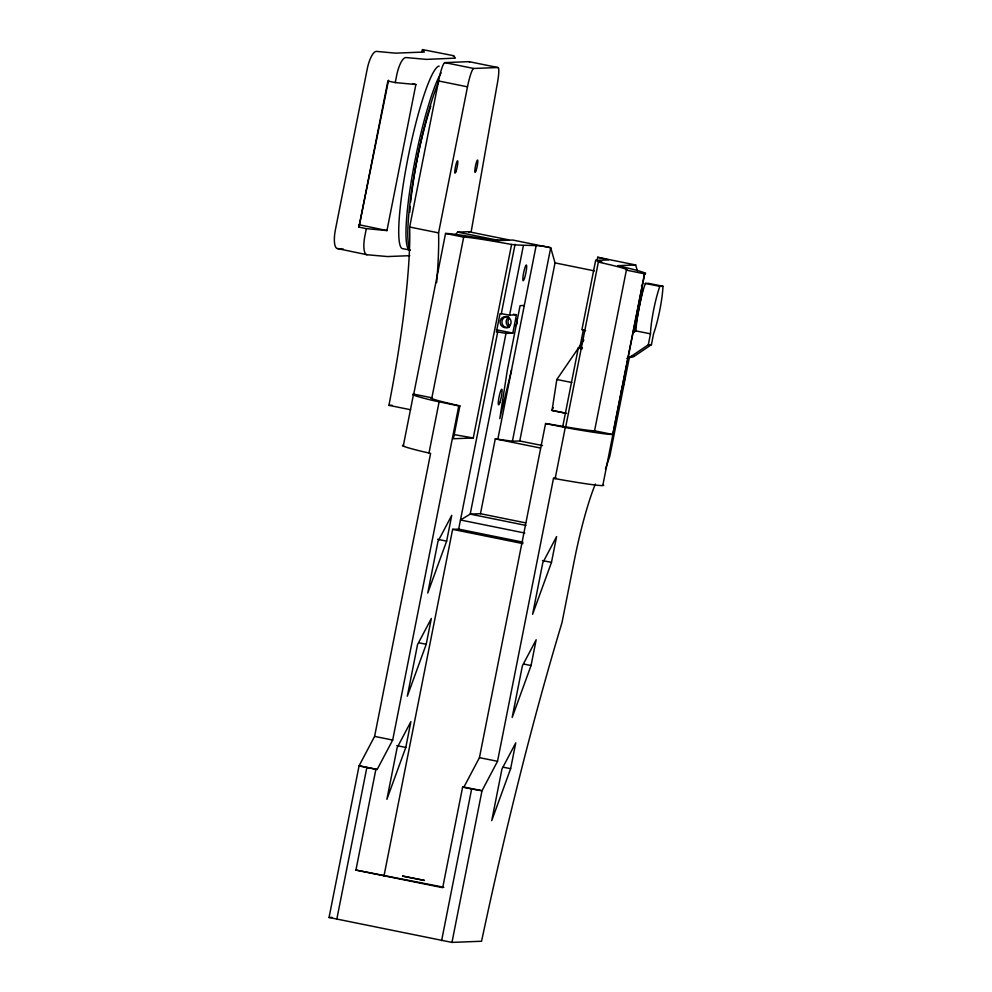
<?xml version="1.0" encoding="UTF-8"?>
<svg xmlns="http://www.w3.org/2000/svg" width="992" height="992" viewBox="0 0 992 992"><rect width="100%" height="100%" fill="white"/><g stroke="black" fill="none" stroke-linecap="round" stroke-linejoin="round"><path stroke-width="1.49" d="M633.094 331.712L635.996 330.919L636.17 327.782A31.806 4.303 -78.6 0 1 644.279 286.614L645.358 283.439L648.483 283.34L662.954 286.266A31.806 4.328 -78.6 0 1 653.579 333.734L651.422 344.695L634.074 356.401L626.808 358.397M409.733 212.362L410.254 206.472M410.638 202.058C414.234 169.52 420.906 137.256 430.788 106.032M566.606 413.441L552.036 410.49L556.834 379.49L583.854 340.107M471.188 231.607L496.942 85.672A18.625 2.554 -78.5 0 0 497.934 67.518L469.005 61.653L444.813 62.608A18.625 2.554 -78.5 0 0 438.576 80.96L409.659 227.019A224.849 30.888 -78.5 0 1 392.299 387.537L388.951 405.356L410.651 409.746M595.374 484.034A93.099 12.784 -78.5 0 0 574.232 560.827L561.993 622.629A657.2 90.284 -78.5 0 0 483.129 933.931L481.542 941.247L451.968 942.4L329.046 917.476L359.079 765.824L374.604 736.386L430.602 453.381L422.518 451.546A102.486 3.398 11.2 0 1 403.62 445.234M377.158 769.482L359.079 765.824L377.158 769.482L392.683 740.057L458.8 405.926L459.891 405.889L453.381 438.749L473.271 437.968L511.599 244.454C524.594 246.115 537.825 244.305 550.721 247.74L555.024 262.892L519.758 440.969L512.405 441.254L495.281 438.861L480.463 513.707L470.208 514.116L460.474 519.994L524.805 533.039M375.844 769.544L355.93 870.071L442.705 887.666L462.607 787.14L463.921 787.078L479.446 757.652L545.563 423.522L562.377 426.287A83.799 2.778 11.2 0 0 594.568 430.788L612.709 434.471L644.515 273.817A102.486 3.398 11.2 0 0 625.605 267.505L617.718 265.67L635.674 264.963L637.335 270.816M451.968 942.4L482 790.748L497.525 761.31L553.511 478.305L556.487 478.194M628.06 357.294L630.962 356.5L648.309 344.794L650.467 333.833A31.806 4.303 -78.6 0 1 659.829 286.366L662.954 286.266M358.955 227.094L387.872 81.046L395.25 82.584L415.871 84.518L386.954 230.566L366.333 228.644L358.955 227.094L388.529 80.253M366.333 228.644L364.882 235.947A18.625 5.716 -78.2 0 0 366.99 254.733L387.401 256.556L409.82 255.676M395.25 82.584L396.688 75.293A18.625 5.716 -78.2 0 1 406.038 57.561L426.448 59.384L455.415 58.144L453.604 55.701L422.567 49.6A18.625 0.682 -78.9 0 0 421.798 51.683M436.629 282.683A224.849 30.888 -78.5 0 0 438.576 232.884L467.492 86.825A18.625 2.554 -78.5 0 1 473.742 68.473L497.934 67.518M403.26 446.078L413.379 394.952M458.8 405.926L432.648 400.433A102.486 3.398 11.2 0 1 413.738 394.122L445.544 233.467A102.486 3.398 11.2 0 1 484.914 238.973L494.797 240.734L512.765 240.039L550.721 247.74L512.405 441.254M459.891 405.889L447.33 402.963A83.799 2.778 11.2 0 1 431.88 397.804L463.686 237.15A83.799 2.778 11.2 0 1 495.876 241.651L511.599 244.454M336.772 919.361L366.804 767.709M428.978 453.059L439.096 401.934M405.79 747.435L410.886 721.643L397.11 747.77L386.892 799.341L405.79 747.435L396.75 745.6M426.213 644.279L431.322 618.5L417.533 644.626L407.315 696.198L426.213 644.279L418.674 642.754M446.636 541.136L451.744 515.344L437.956 541.471L427.75 593.055L446.636 541.136L437.596 539.301M383.991 875.936L452.625 529.356L458.664 529.12L522.995 542.165M458.664 529.12L497.711 331.948L505.994 333.374L512.827 333.101L516.435 314.848L513.459 314.241M497.711 331.948L496.397 331.998L500.005 313.745L501.32 313.695L515.059 244.317M505.994 333.374L470.208 514.116L525.934 525.413M501.32 313.695L509.603 315.121L523.342 245.743M497.91 438.762L536.226 245.235M441.614 940.614L471.646 788.962L482 790.748L463.921 787.078M562.662 427.019L578.299 348.031L582.403 347.882M597.122 260.288L597.717 257.263L608.53 259.904L595.646 260.4L581.907 329.778L585.615 330.683M580.06 346.468L583.346 329.84M553.511 478.305L555.136 478.64L565.254 427.515L573.339 428.966A102.486 3.398 11.2 0 0 612.709 434.471M565.725 426.845L598.362 262.049L601.822 261.913L595.646 260.4M510.632 768.688L515.741 742.909L501.952 769.036L491.747 820.607L510.632 768.688L503.093 767.163M531.055 665.545L536.164 639.753L522.375 665.88L512.17 717.464L531.055 665.545L523.528 664.02M551.478 562.402L556.586 536.61L542.798 562.737L532.592 614.308L551.478 562.402L542.438 560.567M594.568 430.788L626.374 270.134A83.799 2.778 11.2 0 0 610.923 264.976L598.362 262.049M644.874 272.986L602.938 484.753A102.486 3.398 11.2 0 1 563.208 480.078L555.136 478.64M629.226 358.149L609.82 456.184L605.442 469.03M634.334 332.345L642.729 289.862L641.489 285.473M511.537 369.917L499.794 418.686L507.334 370.078L520.093 305.648L524.297 305.486M552.036 410.49L553.214 407.526M455.973 234.62A18.625 2.554 -78.5 0 1 457.771 232.128L468.559 231.706L508.326 239.766A18.625 2.554 -78.5 0 1 508.884 240.362M457.771 232.128L497.538 240.188L508.326 239.766M509.603 315.121L516.435 314.848M388.951 405.356L392.001 405.232M355.93 870.071L443.833 887.257M329.046 917.476L332.01 917.352M648.309 344.794L651.422 344.695M630.962 356.5L634.074 356.401M422.567 49.6L424.378 52.03L395.448 53.159L376.551 51.398A18.625 5.716 -78.2 0 0 367.201 69.118L335.395 229.772A18.625 5.716 -78.2 0 0 337.503 248.57L343.331 249.116M454.051 434.583L473.271 437.968M444.813 62.608L473.742 68.473M438.576 80.96L467.492 86.825M597.717 257.263L635.674 264.963M445.544 233.467L463.686 237.15M626.374 270.134L644.515 273.817M409.659 227.019L438.576 232.884M555.024 262.892L594.431 270.89M645.358 283.439L659.829 286.366M635.996 330.919L650.467 333.833M496.446 329.79L512.827 333.101M556.834 379.49L571.801 382.515M552.507 410.477L565.614 413.131M413.738 394.122L431.88 397.804M545.563 423.522L565.254 427.515M519.758 440.969L542.5 445.569M495.281 438.861L540.466 448.024M480.463 513.707L525.648 522.871M452.625 529.356L522.933 543.616M374.604 736.386L392.683 740.057M479.446 757.652L497.525 761.31M462.607 787.14L471.646 788.962M412.92 83.898L415.871 84.518M358.943 224.713L386.954 230.566M337.503 248.57L366.99 254.733M578.299 348.031L582.006 348.936M624.551 373.153L624.811 373.438A9.312 1.265 -78.6 0 1 623.807 383.358A9.312 1.265 -78.6 0 1 620.955 391.406M509.838 326.033A5.592 5.53 87.8 0 1 509.33 318.147M509.194 326.914A5.592 5.53 87.8 0 1 508.574 317.254M516.249 318.816A5.592 5.53 87.8 0 1 515.803 325.599M509.206 327.372A5.592 5.53 87.8 0 1 501.915 322.425A5.592 5.53 87.8 0 1 508.524 316.597M469.005 61.653A18.625 2.554 -78.5 0 1 469.563 62.248M468.559 231.706A18.625 2.554 -78.5 0 1 469.117 232.302M496.732 240.845A18.625 2.554 -78.5 0 1 497.538 240.188M409.299 247.554A93.099 12.784 -78.5 0 1 414.582 172.744A93.099 12.784 -78.5 0 1 438.762 81.567M441.08 72.887A93.099 12.784 -78.5 0 0 412.374 174.666A93.099 12.784 -78.5 0 0 410.279 250.17L403.05 248.694A93.099 12.784 -78.5 0 1 407.972 157.926A93.099 12.784 -78.5 0 1 439.196 66.129M453.332 56.135A18.625 0.682 -78.9 0 1 453.604 55.701M402.665 876.11L424.402 880.425L402.665 876.11M501.444 318.457A5.592 5.53 87.8 0 0 504.506 327.62A5.592 5.53 87.8 0 0 510.83 320.354A5.592 5.53 87.8 0 0 501.444 318.457M524.458 278.38A8.01 1.104 -78.5 0 0 526.554 265.261A8.01 1.104 -78.5 0 0 523.255 274.933A8.01 1.104 -78.5 0 0 524.458 278.38M499.869 402.529A8.01 1.104 -78.5 0 0 501.964 389.41A8.01 1.104 -78.5 0 0 498.678 399.082A8.01 1.104 -78.5 0 0 499.869 402.529M456.084 171.331A6.336 0.868 -78.5 0 0 457.746 160.964A6.336 0.868 -78.5 0 0 455.142 168.615A6.336 0.868 -78.5 0 0 456.084 171.331M476.073 170.55A6.336 0.868 -78.5 0 0 477.722 160.183A6.336 0.868 -78.5 0 0 475.131 167.834A6.336 0.868 -78.5 0 0 476.073 170.55"/></g></svg>
